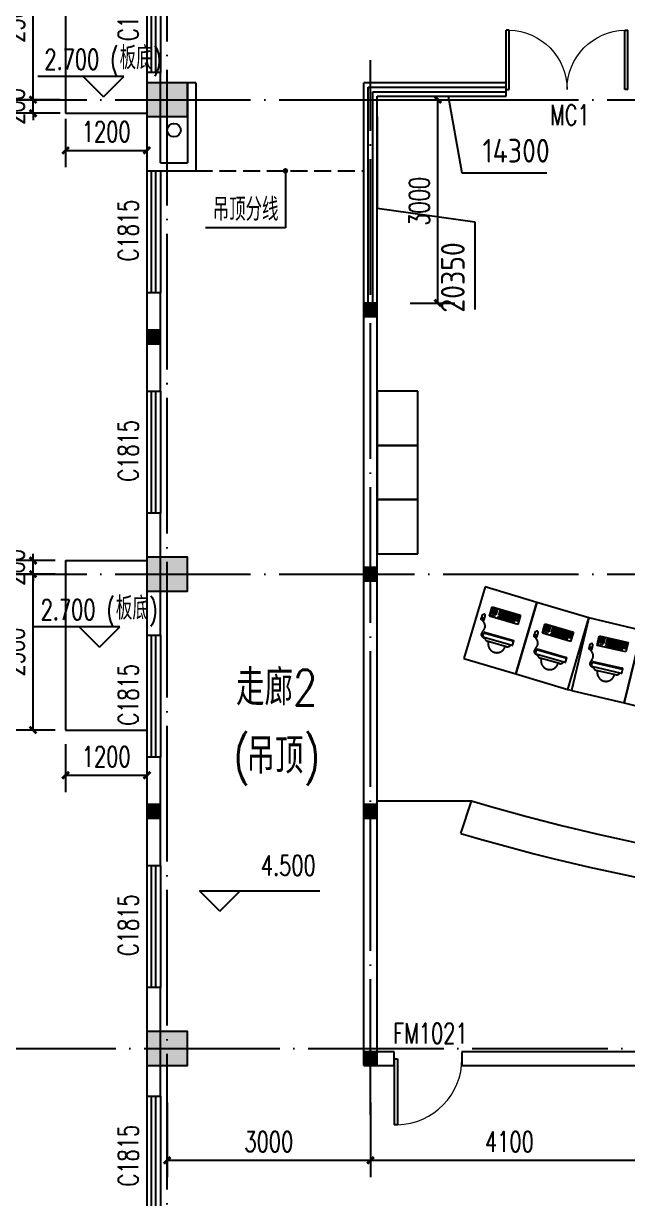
# Model space of a CAD drawing. Extents: x -59142 to 322364, y -122476 to 91021.
# Drawn here: x 23748 to 32661, y 24660 to 41996 of the extents above; entities that cross this region are included whole.
import ezdxf

# ---------------------------------------------------------------- set-up
doc = ezdxf.new("R2010")
doc.units = 0
doc.header["$LTSCALE"] = 1000
doc.header["$MEASUREMENT"] = 0
doc.linetypes.add('DASH', pattern=[0.35, 0.25, -0.1])
doc.linetypes.add('DOTE', pattern=[2.42, 2, -0.2, 0.02, -0.2])
for name, color, linetype in [('CENTRE LINE', 1, 'DOTE'), ('COLUMN', 255, 'Continuous'), ('CURTWALL', 4, 'Continuous'), ('DIM_ELEV', 3, 'Continuous'), ('DOTE', 1, 'DOTE'), ('EQUIPMENT', 171, 'Continuous'), ('GROUND', 204, 'Continuous'), ('PUB_DIM', 3, 'Continuous'), ('PUB_HATCH', 255, 'Continuous'), ('PUB_TEXT', 7, 'Continuous'), ('STAIR', 2, 'Continuous'), ('TEXT', 62, 'Continuous'), ('WALL', 255, 'Continuous'), ('WINDOW', 4, 'Continuous'), ('WINDOW_TEXT', 7, 'Continuous')]:
    doc.layers.add(name, color=color, linetype=linetype)
doc.styles.add('_TCH_DIM', font='SIMPLEX', dxfattribs={"bigfont": 'GBCBIG'})
doc.styles.add('_TCH_DIM_T3', font='SIMPLEX', dxfattribs={"width": 0.705882, "bigfont": 'GBCBIG'})
doc.styles.add('_TCH_WINDOW', font='SIMPLEX', dxfattribs={"bigfont": 'GBCBIG'})
doc.styles.add('HZTXT', font='geditxt.shx', dxfattribs={"width": 0.8, "bigfont": 'hztxt1.shx'})
doc.styles.get("Standard").update_dxf_attribs({"font": 'gbenor.shx', "bigfont": 'gbcbig.shx'})
doc.dimstyles.new('_TCH_ARCH&&100', dxfattribs={"dimtxt": 297.5, "dimasz": 100, "dimexe": 250, "dimexo": 300, "dimgap": 126.25, "dimtad": 1, "dimdec": 0, "dimzin": 0, "dimdsep": 46, "dimtxsty": '_TCH_DIM_T3', "dimblk": 'ARCHTICK', "dimcen": 0.09, "dimazin": 2, "dimtfac": 1, "dimtdec": 0, "dimtix": 1, "dimtmove": 2, "dimatfit": 3, "dimfxl": 1, "dimtolj": 1, "dimtzin": 0, "dimarcsym": 0})
doc.dimstyles.get("Standard").update_dxf_attribs({"dimscale": 100, "dimtxt": 3.5, "dimasz": 1, "dimexe": 2.5, "dimexo": 3, "dimgap": 1.5, "dimtad": 1, "dimdec": 0, "dimzin": 0, "dimdsep": 46, "dimtxsty": 'Standard', "dimblk": 'ARCHTICK', "dimcen": 0.09, "dimadec": 0, "dimazin": 0, "dimtfac": 1, "dimtdec": 0, "dimtix": 1, "dimtmove": 2, "dimatfit": 3, "dimfxl": 1, "dimtolj": 1, "dimtzin": 0, "dimarcsym": 0})

# ---------------------------------------------------------------- blocks, each defined once
blk = doc.blocks.new('_FZH')
blk.add_lwpolyline([(-0.5, -0.5), (0.5, -0.5), (0.5, 0.5), (-0.5, 0.5)], close=True)
at = {"layer": 'PUB_HATCH'}
blk.add_solid([(-0.5, -0.5), (0.5, -0.5), (-0.5, 0.5), (0.5, 0.5)], dxfattribs=at)
blk = doc.blocks.new('DSADa')
at = {"layer": 'COLUMN', "xscale": 600.0000000000146, "yscale": 500, "zscale": 500}
for p in [(0, -40500), (0, -47500), (0, -54500)]:
    blk.add_blockref('_FZH', p, dxfattribs=at)
blk = doc.blocks.new('A$C2D237980')
at = {"layer": 'EQUIPMENT'}
for p, q in [((-19400, 9700), (-20000, 9700)), ((-20000, 9700), (-20000, 8900)), ((-19400, 8900), (-19400, 9700)), ((-20000, 8900), (-19400, 8900)), ((-19400, 8900), (-20000, 8900)), ((-20000, 8900), (-20000, 8100)), ((-19400, 8100), (-19400, 8900)), ((-19400, 8100), (-20000, 8100)), ((-20000, 8100), (-20000, 7300)), ((-20000, 8100), (-19400, 8100)), ((-19400, 7300), (-19400, 8100)), ((-20000, 7300), (-19400, 7300)), ((-18410, 6810), (-18723, 5755)), ((-17643, 6582), (-18410, 6810)), ((-17955, 5528), (-17643, 6582)), ((-17643, 6582), (-17955, 5528)), ((-16876, 6355), (-17643, 6582)), ((-17188, 5300), (-16876, 6355)), ((-16876, 6355), (-17133, 5285)), ((-16098, 6168), (-16876, 6355)), ((-16098, 6168), (-16355, 5099)), ((-16355, 5099), (-16098, 6168)), ((-18723, 5755), (-17955, 5528)), ((-17955, 5528), (-17188, 5300)), ((-17188, 5300), (-17132, 5287)), ((-17133, 5285), (-16355, 5099)), ((-16355, 5099), (-15577, 4912)), ((-18611, 3650), (-20000, 3650)), ((-18766, 3173), (-18611, 3650))]:
    blk.add_line(p, q, dxfattribs=at)
at = {"layer": 'EQUIPMENT', "linetype": 'DASH', "ltscale": 250}
for p, q in [((-18343, 6378), (-18304, 6515)), ((-18330, 6423), (-18306, 6509)), ((-18330, 6423), (-18306, 6509)), ((-18244, 6398), (-18330, 6423)), ((-18244, 6398), (-18330, 6423)), ((-18326, 6440), (-18239, 6415)), ((-18321, 6457), (-18234, 6432)), ((-18316, 6474), (-18229, 6450)), ((-18311, 6491), (-18224, 6467)), ((-18309, 6417), (-18284, 6502)), ((-18306, 6509), (-18219, 6484)), ((-18304, 6515), (-17886, 6395)), ((-18287, 6411), (-18263, 6496)), ((-18265, 6405), (-18241, 6490)), ((-18244, 6398), (-18219, 6484)), ((-18208, 6388), (-18183, 6473)), ((-18208, 6388), (-18183, 6473)), ((-18208, 6388), (-18183, 6473)), ((-18193, 6439), (-17911, 6358)), ((-18188, 6456), (-17906, 6375)), ((-18186, 6382), (-18176, 6416)), ((-18183, 6473), (-17901, 6393)), ((-18176, 6416), (-17916, 6341)), ((-18171, 6433), (-18162, 6467)), ((-18164, 6376), (-18140, 6461)), ((-18143, 6369), (-18118, 6455)), ((-18121, 6363), (-18097, 6448)), ((-18099, 6357), (-18080, 6425)), ((-18078, 6351), (-18058, 6419)), ((-18013, 6332), (-17988, 6417)), ((-18446, 6326), (-18448, 6317)), ((-18445, 6325), (-18447, 6317)), ((-18438, 6351), (-18441, 6342)), ((-18437, 6351), (-18440, 6341)), ((-17926, 6258), (-18343, 6378)), ((-18216, 6358), (-18211, 6375)), ((-18216, 6358), (-18211, 6375)), ((-17978, 6289), (-18216, 6358)), ((-18211, 6375), (-18158, 6359)), ((-18211, 6375), (-17973, 6306)), ((-17926, 6307), (-18208, 6388)), ((-18203, 6405), (-17921, 6324)), ((-18195, 6351), (-18190, 6368)), ((-18173, 6345), (-18168, 6362)), ((-18151, 6339), (-18146, 6356)), ((-18130, 6333), (-18125, 6350)), ((-18108, 6327), (-18103, 6344)), ((-18086, 6320), (-18081, 6337)), ((-18065, 6314), (-18060, 6331)), ((-18056, 6344), (-18036, 6413)), ((-18043, 6308), (-18038, 6325)), ((-18034, 6338), (-18015, 6407)), ((-18021, 6302), (-18016, 6319)), ((-18000, 6295), (-17995, 6313)), ((-17991, 6326), (-17967, 6411)), ((-17978, 6289), (-17973, 6306)), ((-17969, 6320), (-17945, 6405)), ((-17886, 6395), (-17926, 6258)), ((-17901, 6393), (-17926, 6307)), ((-17563, 6128), (-17524, 6265)), ((-17550, 6173), (-17526, 6258)), ((-17550, 6173), (-17526, 6258)), ((-17531, 6241), (-17444, 6217)), ((-17529, 6167), (-17504, 6252)), ((-17526, 6258), (-17439, 6234)), ((-17524, 6265), (-17106, 6145)), ((-17507, 6161), (-17483, 6246)), ((-18443, 6077), (-18425, 6142)), ((-18008, 5947), (-18440, 6071)), ((-17986, 6004), (-18428, 6131)), ((-18418, 6146), (-17987, 6022)), ((-17666, 6076), (-17668, 6067)), ((-17665, 6075), (-17667, 6067)), ((-17658, 6101), (-17661, 6092)), ((-17657, 6101), (-17660, 6091)), ((-17146, 6008), (-17563, 6128)), ((-17464, 6148), (-17550, 6173)), ((-17464, 6148), (-17550, 6173)), ((-17545, 6190), (-17459, 6165)), ((-17541, 6207), (-17454, 6182)), ((-17536, 6224), (-17449, 6199)), ((-17485, 6154), (-17461, 6240)), ((-17464, 6148), (-17439, 6234)), ((-17436, 6108), (-17431, 6125)), ((-17436, 6108), (-17431, 6125)), ((-17198, 6039), (-17436, 6108)), ((-17431, 6125), (-17378, 6109)), ((-17431, 6125), (-17193, 6056)), ((-17428, 6138), (-17403, 6223)), ((-17428, 6138), (-17403, 6223)), ((-17428, 6138), (-17403, 6223)), ((-17146, 6057), (-17428, 6138)), ((-17423, 6155), (-17141, 6074)), ((-17415, 6101), (-17410, 6118)), ((-17413, 6189), (-17131, 6108)), ((-17408, 6206), (-17126, 6125)), ((-17406, 6132), (-17396, 6166)), ((-17403, 6223), (-17121, 6142)), ((-17396, 6166), (-17136, 6091)), ((-17393, 6095), (-17388, 6112)), ((-17391, 6183), (-17381, 6217)), ((-17384, 6125), (-17360, 6211)), ((-17371, 6089), (-17366, 6106)), ((-17363, 6119), (-17338, 6205)), ((-17350, 6083), (-17345, 6100)), ((-17341, 6113), (-17316, 6198)), ((-17328, 6076), (-17323, 6094)), ((-17319, 6107), (-17300, 6175)), ((-17306, 6070), (-17301, 6087)), ((-17298, 6101), (-17278, 6169)), ((-17285, 6064), (-17280, 6081)), ((-17276, 6094), (-17256, 6163)), ((-17263, 6058), (-17258, 6075)), ((-17254, 6088), (-17235, 6156)), ((-17241, 6052), (-17236, 6069)), ((-17233, 6082), (-17208, 6167)), ((-17211, 6076), (-17186, 6161)), ((-17189, 6070), (-17165, 6155)), ((-17106, 6145), (-17146, 6008)), ((-17121, 6142), (-17146, 6057)), ((-16755, 5949), (-16723, 6088)), ((-16744, 5995), (-16724, 6081)), ((-16744, 5995), (-16724, 6081)), ((-16724, 6081), (-16636, 6061)), ((-16723, 6088), (-16299, 5990)), ((-16722, 5990), (-16702, 6076)), ((-16700, 5985), (-16680, 6071)), ((-18093, 5929), (-18378, 6011)), ((-17638, 5896), (-17206, 5772)), ((-17220, 6045), (-17215, 6062)), ((-17198, 6039), (-17193, 6056)), ((-16848, 5917), (-16851, 5908)), ((-16847, 5917), (-16850, 5907)), ((-16332, 5851), (-16755, 5949)), ((-16656, 5974), (-16744, 5995)), ((-16656, 5974), (-16744, 5995)), ((-16740, 6012), (-16652, 5992)), ((-16736, 6029), (-16648, 6009)), ((-16732, 6047), (-16644, 6026)), ((-16728, 6064), (-16640, 6044)), ((-16678, 5979), (-16658, 6066)), ((-16656, 5974), (-16636, 6061)), ((-16627, 5935), (-16623, 5952)), ((-16627, 5935), (-16623, 5952)), ((-16385, 5879), (-16627, 5935)), ((-16623, 5952), (-16569, 5940)), ((-16623, 5952), (-16381, 5897)), ((-16620, 5966), (-16600, 6052)), ((-16620, 5966), (-16600, 6052)), ((-16620, 5966), (-16600, 6052)), ((-16334, 5900), (-16620, 5966)), ((-16616, 5983), (-16330, 5917)), ((-16608, 6018), (-16322, 5952)), ((-16605, 5930), (-16601, 5947)), ((-16604, 6035), (-16318, 5969)), ((-16600, 6052), (-16314, 5987)), ((-16598, 5961), (-16590, 5995)), ((-16590, 5995), (-16326, 5935)), ((-16586, 6013), (-16578, 6047)), ((-16583, 5925), (-16579, 5942)), ((-16576, 5956), (-16556, 6042)), ((-16561, 5920), (-16557, 5937)), ((-16554, 5951), (-16534, 6037)), ((-16539, 5915), (-16535, 5932)), ((-16532, 5946), (-16512, 6032)), ((-16517, 5910), (-16513, 5927)), ((-16510, 5941), (-16494, 6010)), ((-16495, 5905), (-16491, 5922)), ((-16488, 5936), (-16472, 6005)), ((-16473, 5900), (-16469, 5917)), ((-16466, 5930), (-16450, 6000)), ((-16451, 5895), (-16447, 5912)), ((-16444, 5925), (-16428, 5995)), ((-16429, 5890), (-16425, 5907)), ((-16422, 5920), (-16402, 6007)), ((-16407, 5884), (-16403, 5902)), ((-16400, 5915), (-16380, 6002)), ((-16385, 5879), (-16381, 5897)), ((-16378, 5910), (-16358, 5997)), ((-16314, 5987), (-16334, 5900)), ((-16299, 5990), (-16332, 5851)), ((-17663, 5827), (-17645, 5892)), ((-17228, 5697), (-17660, 5821)), ((-17206, 5754), (-17648, 5881)), ((-17313, 5679), (-17598, 5760)), ((-16854, 5891), (-16856, 5883)), ((-16853, 5891), (-16855, 5883)), ((-16839, 5644), (-16824, 5709)), ((-16397, 5536), (-16835, 5638)), ((-16379, 5594), (-16826, 5698)), ((-16818, 5713), (-16380, 5612)), ((-16481, 5513), (-16770, 5580))]:
    blk.add_line(p, q, dxfattribs=at)
at = {"layer": 'EQUIPMENT', "linetype": 'DASH', "ltscale": 200}
for p, q in [((-18002, 5951), (-17983, 6016)), ((-17222, 5701), (-17203, 5766)), ((-16391, 5540), (-16376, 5606))]:
    blk.add_line(p, q, dxfattribs=at)
at = {"layer": 'EQUIPMENT', "linetype": 'DASH', "ltscale": 250}
for centre in [(-18323, 6398), (-18296, 6390), (-18269, 6383), (-17543, 6148), (-17516, 6140), (-17489, 6133), (-16735, 5970), (-16708, 5964), (-16681, 5958)]:
    blk.add_circle(centre, 3.1, dxfattribs=at)
for centre, radius, start, end in [((-18438, 6076), 5, 164, 254), ((-18420, 6141), 5, 74.0037, 164), ((-18351, 6071), 65.7, 185.1197, 245.9248), ((-18235, 5970), 129, 164.0037, 344.0037), ((-18083, 5994), 65.7, 262.0752, 322.8803), ((-17640, 5891), 5, 74.0037, 164), ((-17658, 5826), 5, 164, 254), ((-17571, 5820), 65.7, 185.1197, 245.9248), ((-17455, 5720), 129, 164.0037, 344.0037), ((-17303, 5744), 65.7, 262.0752, 322.8803), ((-16834, 5642), 5, 167, 257), ((-16819, 5708), 5, 77.0037, 167), ((-16747, 5641), 65.7, 188.1197, 248.9248), ((-16625, 5547), 129, 167.0037, 347.0037), ((-16475, 5579), 65.7, 265.0752, 325.8803)]:
    blk.add_arc(centre, radius, start, end, dxfattribs=at)
at = {"layer": 'EQUIPMENT', "linetype": 'DASH', "ltscale": 200}
for centre, start, end in [((-18007, 5952), 254, 344), ((-17988, 6017), 344, 74.0037), ((-17208, 5767), 344, 74.0037), ((-17226, 5702), 254, 344), ((-16381, 5607), 347, 77.0037), ((-16396, 5541), 257, 347)]:
    blk.add_arc(centre, 5, start, end, dxfattribs=at)
at = {"layer": 'EQUIPMENT'}
for centre, radius, start, end in [((-9950, 32954), 30554, 253.5328, 286.4672), ((-9950, 33058), 31159, 253.5635, 286.4365)]:
    blk.add_arc(centre, radius, start, end, dxfattribs=at)
at = {"layer": 'EQUIPMENT', "linetype": 'DASH', "ltscale": 250}
for centre, major_axis in [((-18443, 6334), (-2.34, -8.15)), ((-18443, 6334), (-1.05, -3.66)), ((-17663, 6083), (-2.34, -8.15)), ((-17663, 6083), (-1.05, -3.66)), ((-16852, 5899), (-1.91, -8.26)), ((-16852, 5899), (-0.86, -3.71))]:
    blk.add_ellipse(centre, major_axis=major_axis, ratio=0.331977, dxfattribs=at)
for points in [[(-18448, 6317), (-18415, 6214), (-18465, 6097), (-18414, 6053)], [(-18448, 6317), (-18464, 6328), (-18465, 6346), (-18454, 6370), (-18451, 6384), (-18445, 6401), (-18431, 6411), (-18421, 6411)], [(-18464, 6349), (-18450, 6353), (-18437, 6353)], [(-18464, 6347), (-18451, 6351), (-18438, 6351)], [(-18448, 6317), (-18428, 6318), (-18418, 6333), (-18414, 6358), (-18409, 6372), (-18406, 6389), (-18412, 6405), (-18421, 6411)], [(-18417, 6336), (-18427, 6346), (-18437, 6353)], [(-18418, 6334), (-18427, 6344), (-18437, 6351)], [(-17668, 6067), (-17684, 6078), (-17685, 6096), (-17674, 6120), (-17671, 6134), (-17665, 6151), (-17651, 6161), (-17641, 6161)], [(-17684, 6099), (-17670, 6103), (-17657, 6103)], [(-17684, 6097), (-17671, 6100), (-17658, 6101)], [(-17668, 6067), (-17648, 6068), (-17638, 6082), (-17634, 6108), (-17629, 6122), (-17626, 6139), (-17632, 6155), (-17641, 6161)], [(-17637, 6086), (-17647, 6096), (-17657, 6103)], [(-17638, 6083), (-17647, 6094), (-17657, 6101)], [(-17668, 6067), (-17635, 5964), (-17685, 5847), (-17634, 5803)], [(-16856, 5883), (-16872, 5892), (-16874, 5910), (-16865, 5935), (-16863, 5949), (-16857, 5966), (-16845, 5977), (-16834, 5978)], [(-16874, 5914), (-16860, 5918), (-16847, 5919)], [(-16874, 5911), (-16861, 5916), (-16848, 5917)], [(-16856, 5883), (-16837, 5884), (-16827, 5900), (-16825, 5926), (-16820, 5939), (-16818, 5957), (-16824, 5972), (-16834, 5978)], [(-16826, 5903), (-16836, 5913), (-16847, 5919)], [(-16827, 5901), (-16837, 5910), (-16847, 5917)], [(-16856, 5883), (-16818, 5781), (-16862, 5662), (-16809, 5620)]]:
    blk.add_spline(points, degree=3, dxfattribs=at)
blk = doc.blocks.new('A$C37200EC9')
at = {"layer": 'GROUND'}
blk.add_circle((100, 13550), 100, dxfattribs=at)
blk = doc.blocks.new('_ArchTick')
at = {"color": 0, "linetype": 'ByBlock', "const_width": 0.4}
blk.add_lwpolyline([(-0.5, -0.5), (0.5, 0.5)], dxfattribs=at)
blk = doc.blocks.new('*D1443')
at = {"layer": 'Defpoints', "color": 0, "transparency": 16777216}
for p in [(29156, 40872), (29862, 40872), (29156, 37872)]:
    blk.add_point(p, dxfattribs=at)
at = {"layer": 'PUB_DIM', "color": 0, "lineweight": -2, "transparency": 16777216}
for p, q in [((29456, 40872), (30112, 40872)), ((29862, 37872), (29862, 40872)), ((29456, 37872), (30112, 37872))]:
    blk.add_line(p, q, dxfattribs=at)
at = {"layer": 'PUB_DIM', "color": 0, "lineweight": -2, "transparency": 16777216, "xscale": 100, "yscale": 100, "zscale": 100}
for p, rotation in [((29862, 40872), 90), ((29862, 37872), 270)]:
    blk.add_blockref('_ArchTick', p, dxfattribs=dict(at, rotation=rotation))
at = {"layer": 'PUB_DIM', "color": 0, "transparency": 16777216, "insert": (29588, 39372), "char_height": 297.5, "attachment_point": 5, "rotation": 90, "style": '_TCH_DIM_T3'}
blk.add_mtext('\\A1;3000', dxfattribs=at)
blk = doc.blocks.new('*D1465')
at = {"layer": 'Defpoints', "color": 0, "transparency": 16777216}
for p in [(24368, 31665), (25568, 31665), (25568, 30904)]:
    blk.add_point(p, dxfattribs=at)
at = {"layer": 'PUB_DIM', "color": 0, "lineweight": -2, "transparency": 16777216}
for p, q in [((24368, 31365), (24368, 30654)), ((25568, 31365), (25568, 30654)), ((24368, 30904), (25568, 30904))]:
    blk.add_line(p, q, dxfattribs=at)
at = {"layer": 'PUB_DIM', "color": 0, "lineweight": -2, "transparency": 16777216, "xscale": 100, "yscale": 100, "zscale": 100, "rotation": 180}
blk.add_blockref('_ArchTick', (24368, 30904), dxfattribs=at)
at = {"layer": 'PUB_DIM', "color": 0, "lineweight": -2, "transparency": 16777216, "xscale": 100, "yscale": 100, "zscale": 100}
blk.add_blockref('_ArchTick', (25568, 30904), dxfattribs=at)
at = {"layer": 'PUB_DIM', "color": 0, "transparency": 16777216, "insert": (24968, 31178), "char_height": 297.5, "attachment_point": 5, "style": '_TCH_DIM_T3'}
blk.add_mtext('\\A1;1200', dxfattribs=at)
blk = doc.blocks.new('*D1466')
at = {"layer": 'Defpoints', "color": 0, "transparency": 16777216}
for p in [(23889, 33872), (24514, 33872), (24514, 31572)]:
    blk.add_point(p, dxfattribs=at)
at = {"layer": 'PUB_DIM', "color": 0, "lineweight": -2, "transparency": 16777216}
for p, q in [((24214, 33872), (23639, 33872)), ((23889, 31572), (23889, 33872)), ((24214, 31572), (23639, 31572))]:
    blk.add_line(p, q, dxfattribs=at)
at = {"layer": 'PUB_DIM', "color": 0, "lineweight": -2, "transparency": 16777216, "xscale": 100, "yscale": 100, "zscale": 100}
for p, rotation in [((23889, 33872), 90), ((23889, 31572), 270)]:
    blk.add_blockref('_ArchTick', p, dxfattribs=dict(at, rotation=rotation))
at = {"layer": 'PUB_DIM', "color": 0, "transparency": 16777216, "insert": (23614, 32722), "char_height": 297.5, "attachment_point": 5, "rotation": 90, "style": '_TCH_DIM_T3'}
blk.add_mtext('\\A1;2300', dxfattribs=at)
blk = doc.blocks.new('*D1467')
at = {"layer": 'Defpoints', "color": 0, "transparency": 16777216}
for p in [(23889, 34072), (24514, 34072), (24514, 33872)]:
    blk.add_point(p, dxfattribs=at)
at = {"layer": 'PUB_DIM', "color": 0, "lineweight": -2, "transparency": 16777216}
for p, q in [((23889, 34072), (23889, 34172)), ((24214, 34072), (23639, 34072)), ((23889, 33872), (23889, 34072)), ((24214, 33872), (23639, 33872)), ((23889, 33872), (23889, 33772))]:
    blk.add_line(p, q, dxfattribs=at)
at = {"layer": 'PUB_DIM', "color": 0, "lineweight": -2, "transparency": 16777216, "xscale": 100, "yscale": 100, "zscale": 100}
for p, rotation in [((23889, 34072), 270), ((23889, 33872), 90)]:
    blk.add_blockref('_ArchTick', p, dxfattribs=dict(at, rotation=rotation))
at = {"layer": 'PUB_DIM', "color": 0, "transparency": 16777216, "insert": (23614, 33972), "char_height": 297.5, "attachment_point": 5, "rotation": 90, "style": '_TCH_DIM_T3'}
blk.add_mtext('\\A1;200', dxfattribs=at)
blk = doc.blocks.new('*D1468')
at = {"layer": 'Defpoints', "color": 0, "transparency": 16777216}
for p in [(24368, 40888), (25568, 40888), (25568, 40124)]:
    blk.add_point(p, dxfattribs=at)
at = {"layer": 'PUB_DIM', "color": 0, "lineweight": -2, "transparency": 16777216}
for p, q in [((24368, 40588), (24368, 39874)), ((25568, 40588), (25568, 39874)), ((24368, 40124), (25568, 40124))]:
    blk.add_line(p, q, dxfattribs=at)
at = {"layer": 'PUB_DIM', "color": 0, "lineweight": -2, "transparency": 16777216, "xscale": 100, "yscale": 100, "zscale": 100, "rotation": 180}
blk.add_blockref('_ArchTick', (24368, 40124), dxfattribs=at)
at = {"layer": 'PUB_DIM', "color": 0, "lineweight": -2, "transparency": 16777216, "xscale": 100, "yscale": 100, "zscale": 100}
blk.add_blockref('_ArchTick', (25568, 40124), dxfattribs=at)
at = {"layer": 'PUB_DIM', "color": 0, "transparency": 16777216, "insert": (24968, 40399), "char_height": 297.5, "attachment_point": 5, "style": '_TCH_DIM_T3'}
blk.add_mtext('\\A1;1200', dxfattribs=at)
blk = doc.blocks.new('*D1469')
at = {"layer": 'Defpoints', "color": 0, "transparency": 16777216}
for p in [(23889, 40872), (24591, 40872), (24591, 40672)]:
    blk.add_point(p, dxfattribs=at)
at = {"layer": 'PUB_DIM', "color": 0, "lineweight": -2, "transparency": 16777216}
for p, q in [((23889, 40872), (23889, 40972)), ((24291, 40872), (23639, 40872)), ((23889, 40672), (23889, 40872)), ((24291, 40672), (23639, 40672)), ((23889, 40672), (23889, 40572))]:
    blk.add_line(p, q, dxfattribs=at)
at = {"layer": 'PUB_DIM', "color": 0, "lineweight": -2, "transparency": 16777216, "xscale": 100, "yscale": 100, "zscale": 100}
for p, rotation in [((23889, 40872), 270), ((23889, 40672), 90)]:
    blk.add_blockref('_ArchTick', p, dxfattribs=dict(at, rotation=rotation))
at = {"layer": 'PUB_DIM', "color": 0, "transparency": 16777216, "insert": (23614, 40772), "char_height": 297.5, "attachment_point": 5, "rotation": 90, "style": '_TCH_DIM_T3'}
blk.add_mtext('\\A1;200', dxfattribs=at)
blk = doc.blocks.new('*D1470')
at = {"layer": 'Defpoints', "color": 0, "transparency": 16777216}
for p in [(23889, 43172), (24591, 43172), (24591, 40872)]:
    blk.add_point(p, dxfattribs=at)
at = {"layer": 'PUB_DIM', "color": 0, "lineweight": -2, "transparency": 16777216}
for p, q in [((24291, 43172), (23639, 43172)), ((23889, 40872), (23889, 43172)), ((24291, 40872), (23639, 40872))]:
    blk.add_line(p, q, dxfattribs=at)
at = {"layer": 'PUB_DIM', "color": 0, "lineweight": -2, "transparency": 16777216, "xscale": 100, "yscale": 100, "zscale": 100}
for p, rotation in [((23889, 43172), 90), ((23889, 40872), 270)]:
    blk.add_blockref('_ArchTick', p, dxfattribs=dict(at, rotation=rotation))
at = {"layer": 'PUB_DIM', "color": 0, "transparency": 16777216, "insert": (23614, 42072), "char_height": 297.5, "attachment_point": 5, "rotation": 90, "style": '_TCH_DIM_T3'}
blk.add_mtext('\\A1;2300', dxfattribs=at)
blk = doc.blocks.new('*D1485')
at = {"layer": 'Defpoints', "color": 0, "transparency": 16777216}
for p in [(25868, 26378), (28868, 26378), (28868, 25223)]:
    blk.add_point(p, dxfattribs=at)
at = {"layer": 'PUB_DIM', "color": 0, "lineweight": -2, "transparency": 16777216}
for p, q in [((25868, 26078), (25868, 24973)), ((28868, 26078), (28868, 24973)), ((25868, 25223), (28868, 25223))]:
    blk.add_line(p, q, dxfattribs=at)
at = {"layer": 'PUB_DIM', "color": 0, "lineweight": -2, "transparency": 16777216, "xscale": 100, "yscale": 100, "zscale": 100, "rotation": 180}
blk.add_blockref('_ArchTick', (25868, 25223), dxfattribs=at)
at = {"layer": 'PUB_DIM', "color": 0, "lineweight": -2, "transparency": 16777216, "xscale": 100, "yscale": 100, "zscale": 100}
blk.add_blockref('_ArchTick', (28868, 25223), dxfattribs=at)
at = {"layer": 'PUB_DIM', "color": 0, "transparency": 16777216, "insert": (27368, 25498), "char_height": 297.5, "attachment_point": 5, "style": '_TCH_DIM_T3'}
blk.add_mtext('\\A1;3000', dxfattribs=at)
blk = doc.blocks.new('*D1486')
at = {"layer": 'Defpoints', "color": 0, "transparency": 16777216}
for p in [(28868, 26378), (32968, 26378), (32968, 25223)]:
    blk.add_point(p, dxfattribs=at)
at = {"layer": 'PUB_DIM', "color": 0, "lineweight": -2, "transparency": 16777216}
for p, q in [((28868, 26078), (28868, 24973)), ((32968, 26078), (32968, 24973)), ((28868, 25223), (32968, 25223))]:
    blk.add_line(p, q, dxfattribs=at)
at = {"layer": 'PUB_DIM', "color": 0, "lineweight": -2, "transparency": 16777216, "xscale": 100, "yscale": 100, "zscale": 100, "rotation": 180}
blk.add_blockref('_ArchTick', (28868, 25223), dxfattribs=at)
at = {"layer": 'PUB_DIM', "color": 0, "lineweight": -2, "transparency": 16777216, "xscale": 100, "yscale": 100, "zscale": 100}
blk.add_blockref('_ArchTick', (32968, 25223), dxfattribs=at)
at = {"layer": 'PUB_DIM', "color": 0, "transparency": 16777216, "insert": (30918, 25498), "char_height": 297.5, "attachment_point": 5, "style": '_TCH_DIM_T3'}
blk.add_mtext('\\A1;4100', dxfattribs=at)
blk = doc.blocks.new('$DorLib2D$00000002')
for p, q in [((-0.5, 0), (-0.5, 0.4875)), ((-0.475, 0.4875), (-0.5, 0.4875)), ((-0.475, 0), (-0.475, 0.4875)), ((0.475, 0), (0.475, 0.4875)), ((0.475, 0.4875), (0.5, 0.4875)), ((0.5, 0), (0.5, 0.4875)), ((-0.5, 0), (-0.475, 0)), ((0.5, 0), (0.475, 0))]:
    blk.add_line(p, q)
at = {"lineweight": 13}
for centre, start, end in [((-0.4875, 0), 0, 88.53072), ((0.4875, 0), 91.46928, 180)]:
    blk.add_arc(centre, 0.4875, start, end, dxfattribs=at)
blk = doc.blocks.new('$DorLib2D$00000001')
for p, q in [((0.45, 0.975), (0.5, 0.975)), ((0.45, 0), (0.45, 0.975)), ((0.5, 0), (0.5, 0.975)), ((0.5, 0), (0.45, 0))]:
    blk.add_line(p, q)
at = {"lineweight": 13}
blk.add_arc((0.475, 0), 0.975, 91.4693, 180, dxfattribs=at)
blk = doc.blocks.new('$TCHSYS$WIN2D')
for p, q in [((-0.5, 0.5), (0.5, 0.5)), ((0.5, 0.1667), (-0.5, 0.1667)), ((0.5, -0.1667), (-0.5, -0.1667)), ((-0.5, -0.5), (0.5, -0.5))]:
    blk.add_line(p, q)
blk = doc.blocks.new('*D1617')
at = {"color": 0, "lineweight": -2, "transparency": 16777216}
for p, q in [((28968, 40622), (28968, 39269)), ((28968, 39269), (30408, 39069)), ((30408, 39069), (30408, 37778))]:
    blk.add_line(p, q, dxfattribs=at)
at = {"layer": 'Defpoints', "color": 0, "transparency": 16777216}
for p in [(28968, 40922), (30408, 38869), (49318, 26622)]:
    blk.add_point(p, dxfattribs=at)
at = {"color": 0, "transparency": 16777216, "insert": (30083, 38249), "char_height": 350, "attachment_point": 5, "rotation": 90}
blk.add_mtext('\\A1;20350', dxfattribs=at)
blk = doc.blocks.new('*D1618')
at = {"color": 0, "lineweight": -2, "transparency": 16777216}
for p, q in [((29268, 40922), (30016, 40922)), ((30016, 40922), (30216, 39794)), ((30216, 39794), (31470, 39794))]:
    blk.add_line(p, q, dxfattribs=at)
at = {"layer": 'Defpoints', "color": 0, "transparency": 16777216}
for p in [(28968, 40922), (30416, 39794), (49318, 26622)]:
    blk.add_point(p, dxfattribs=at)
at = {"color": 0, "transparency": 16777216, "insert": (31018, 40119), "char_height": 350, "attachment_point": 5}
blk.add_mtext('\\A1;14300', dxfattribs=at)
blk = doc.blocks.new('*D1645')
at = {"color": 0, "lineweight": -2, "transparency": 16777216}
for p, q in [((30051, 77044), (28767, 77044)), ((30168, 76672), (30051, 77044)), ((30068, 76672), (30168, 76672))]:
    blk.add_line(p, q, dxfattribs=at)
at = {"layer": 'Defpoints', "color": 0, "transparency": 16777216}
for p in [(29851, 77044), (30368, 76672), (49318, 26622)]:
    blk.add_point(p, dxfattribs=at)
at = {"color": 0, "transparency": 16777216, "insert": (29234, 77369), "char_height": 350, "attachment_point": 5}
blk.add_mtext('\\A1;50050', dxfattribs=at)
blk = doc.blocks.new('*D1646')
at = {"color": 0, "lineweight": -2, "transparency": 16777216}
for p, q in [((30196, 76989), (30196, 78215)), ((30368, 76872), (30196, 76989)), ((30368, 76972), (30368, 76872))]:
    blk.add_line(p, q, dxfattribs=at)
at = {"layer": 'Defpoints', "color": 0, "transparency": 16777216}
for p in [(30196, 77189), (30368, 76672), (49318, 26622)]:
    blk.add_point(p, dxfattribs=at)
at = {"color": 0, "transparency": 16777216, "insert": (29871, 77777), "char_height": 350, "attachment_point": 5, "rotation": 90}
blk.add_mtext('\\A1;18950', dxfattribs=at)
blk = doc.blocks.new('*D1647')
at = {"color": 0, "lineweight": -2, "transparency": 16777216}
for p, q in [((26068, 78472), (25968, 78472)), ((25968, 78472), (26036, 78022)), ((26036, 78022), (27262, 78022))]:
    blk.add_line(p, q, dxfattribs=at)
at = {"layer": 'Defpoints', "color": 0, "transparency": 16777216}
for p in [(25768, 78472), (26236, 78022), (49318, 26622)]:
    blk.add_point(p, dxfattribs=at)
at = {"color": 0, "transparency": 16777216, "insert": (26824, 78347), "char_height": 350, "attachment_point": 5}
blk.add_mtext('\\A1;51850', dxfattribs=at)
blk = doc.blocks.new('*D1648')
at = {"color": 0, "lineweight": -2, "transparency": 16777216}
for p, q in [((25768, 78272), (26069, 78295)), ((25768, 78172), (25768, 78272)), ((26069, 78295), (26069, 77004))]:
    blk.add_line(p, q, dxfattribs=at)
at = {"layer": 'Defpoints', "color": 0, "transparency": 16777216}
for p in [(25768, 78472), (26069, 78095), (49318, 26622)]:
    blk.add_point(p, dxfattribs=at)
at = {"color": 0, "transparency": 16777216, "insert": (25744, 77474), "char_height": 350, "attachment_point": 5, "rotation": 90}
blk.add_mtext('\\A1;23550', dxfattribs=at)
blk = doc.blocks.new('*D1649')
at = {"color": 0, "lineweight": -2, "transparency": 16777216}
for p, q in [((30083, 74426), (30083, 75652)), ((30368, 74622), (30368, 74522)), ((30368, 74522), (30083, 74426))]:
    blk.add_line(p, q, dxfattribs=at)
at = {"layer": 'Defpoints', "color": 0, "transparency": 16777216}
for p in [(30083, 74626), (30368, 74322), (49318, 26622)]:
    blk.add_point(p, dxfattribs=at)
at = {"color": 0, "transparency": 16777216, "insert": (29758, 75214), "char_height": 350, "attachment_point": 5, "rotation": 90}
blk.add_mtext('\\A1;18950', dxfattribs=at)
blk = doc.blocks.new('*D1650')
at = {"color": 0, "lineweight": -2, "transparency": 16777216}
for p, q in [((30283, 74426), (28971, 74426)), ((30168, 74322), (30283, 74426)), ((30068, 74322), (30168, 74322))]:
    blk.add_line(p, q, dxfattribs=at)
at = {"layer": 'Defpoints', "color": 0, "transparency": 16777216}
for p in [(30083, 74426), (30368, 74322), (49318, 26622)]:
    blk.add_point(p, dxfattribs=at)
at = {"color": 0, "transparency": 16777216, "insert": (29452, 74751), "char_height": 350, "attachment_point": 5}
blk.add_mtext('\\A1;47700', dxfattribs=at)
blk = doc.blocks.new('*D1651')
at = {"color": 0, "lineweight": -2, "transparency": 16777216}
for p, q in [((25768, 76272), (26043, 76305)), ((26043, 76305), (26043, 75014)), ((25768, 76172), (25768, 76272))]:
    blk.add_line(p, q, dxfattribs=at)
at = {"layer": 'Defpoints', "color": 0, "transparency": 16777216}
for p in [(25768, 76472), (26043, 76105), (49318, 26622)]:
    blk.add_point(p, dxfattribs=at)
at = {"color": 0, "transparency": 16777216, "insert": (25718, 75484), "char_height": 350, "attachment_point": 5, "rotation": 90}
blk.add_mtext('\\A1;23550', dxfattribs=at)
blk = doc.blocks.new('*D1652')
at = {"color": 0, "lineweight": -2, "transparency": 16777216}
for p, q in [((25968, 76472), (25958, 76132)), ((26068, 76472), (25968, 76472)), ((25958, 76132), (27272, 76132))]:
    blk.add_line(p, q, dxfattribs=at)
at = {"layer": 'Defpoints', "color": 0, "transparency": 16777216}
for p in [(25768, 76472), (26158, 76132, 0), (49318, 26622)]:
    blk.add_point(p, dxfattribs=at)
at = {"color": 0, "transparency": 16777216, "insert": (26790, 76457), "char_height": 350, "attachment_point": 5}
blk.add_mtext('\\A1;49850', dxfattribs=at)
blk = doc.blocks.new('*D1655')
at = {"color": 0, "lineweight": -2, "transparency": 16777216}
for p, q in [((25768, 60122), (25768, 59568)), ((25768, 59568), (26488, 59368)), ((26488, 59368), (26488, 58077))]:
    blk.add_line(p, q, dxfattribs=at)
at = {"layer": 'Defpoints', "color": 0, "transparency": 16777216}
for p in [(25768, 60422), (26488, 59168), (49318, 26622)]:
    blk.add_point(p, dxfattribs=at)
at = {"color": 0, "transparency": 16777216, "insert": (26163, 58548), "char_height": 350, "attachment_point": 5, "rotation": 90}
blk.add_mtext('\\A1;23550', dxfattribs=at)
blk = doc.blocks.new('*D1656')
at = {"color": 0, "lineweight": -2, "transparency": 16777216}
for p, q in [((26068, 60422), (26395, 60422)), ((26395, 60422), (26595, 59645)), ((26595, 59645), (27878, 59645))]:
    blk.add_line(p, q, dxfattribs=at)
at = {"layer": 'Defpoints', "color": 0, "transparency": 16777216}
for p in [(25768, 60422), (26795, 59645), (49318, 26622)]:
    blk.add_point(p, dxfattribs=at)
at = {"color": 0, "transparency": 16777216, "insert": (27412, 59970), "char_height": 350, "attachment_point": 5}
blk.add_mtext('\\A1;33800', dxfattribs=at)
blk = doc.blocks.new('*D1661')
at = {"color": 0, "lineweight": -2, "transparency": 16777216}
for p, q in [((25768, 53472), (25768, 53149)), ((25768, 53149), (26444, 52949)), ((26444, 52949), (26444, 51658))]:
    blk.add_line(p, q, dxfattribs=at)
at = {"layer": 'Defpoints', "color": 0, "transparency": 16777216}
for p in [(25768, 53772), (26444, 52749), (49318, 26622)]:
    blk.add_point(p, dxfattribs=at)
at = {"color": 0, "transparency": 16777216, "insert": (26119, 52129), "char_height": 350, "attachment_point": 5, "rotation": 90}
blk.add_mtext('\\A1;23550', dxfattribs=at)
blk = doc.blocks.new('*D1662')
at = {"color": 0, "lineweight": -2, "transparency": 16777216}
for p, q in [((26068, 53772), (26212, 53772)), ((26212, 53772), (26412, 53006)), ((26412, 53006), (27645, 53006))]:
    blk.add_line(p, q, dxfattribs=at)
at = {"layer": 'Defpoints', "color": 0, "transparency": 16777216}
for p in [(25768, 53772), (26612, 53006), (49318, 26622)]:
    blk.add_point(p, dxfattribs=at)
at = {"color": 0, "transparency": 16777216, "insert": (27204, 53331), "char_height": 350, "attachment_point": 5}
blk.add_mtext('\\A1;27150', dxfattribs=at)

msp = doc.modelspace()

# ---------------------------------------------------------------- hatches: boundary and pattern name
at = {"layer": 'PUB_HATCH'}
for points in [[(28768.4, 37872.1), (28768.4, 37672.1), (28968.4, 37672.1), (28968.4, 37872.1)], [(25568.4, 37472.1), (25568.4, 37272.1), (25768.4, 37272.1), (25768.4, 37472.1)], [(28768.4, 33972.1), (28768.4, 33772.1), (28968.4, 33772.1), (28968.4, 33972.1)], [(25568.4, 30472.1), (25568.4, 30272.1), (25768.4, 30272.1), (25768.4, 30472.1)], [(28768.4, 30472.1), (28768.4, 30272.1), (28968.4, 30272.1), (28968.4, 30472.1)], [(28768.4, 26822.1), (28768.4, 26622.1), (28968.4, 26622.1), (28968.4, 26822.1)]]:
    msp.add_hatch(color=256, dxfattribs=at).paths.add_polyline_path(points)

# ---------------------------------------------------------------- linework, layer by layer
at = {"layer": 'CENTRE LINE'}
msp.add_lwpolyline([(28868.4, 25893.5), (28868.4, 41455)], dxfattribs=at)
at = {"layer": 'COLUMN'}
for p, q in [((28768.4, 37872.1), (28768.4, 37672.1)), ((28968.4, 37872.1), (28768.4, 37872.1)), ((28968.4, 37672.1), (28968.4, 37872.1)), ((28768.4, 37672.1), (28968.4, 37672.1)), ((25568.4, 37472.1), (25568.4, 37272.1)), ((25768.4, 37472.1), (25568.4, 37472.1)), ((25768.4, 37272.1), (25768.4, 37472.1)), ((25568.4, 37272.1), (25768.4, 37272.1)), ((28768.4, 33972.1), (28768.4, 33772.1)), ((28968.4, 33972.1), (28768.4, 33972.1)), ((28968.4, 33772.1), (28968.4, 33972.1)), ((28768.4, 33772.1), (28968.4, 33772.1)), ((25568.4, 30472.1), (25568.4, 30272.1)), ((25768.4, 30472.1), (25568.4, 30472.1)), ((25768.4, 30272.1), (25768.4, 30472.1)), ((28768.4, 30472.1), (28768.4, 30272.1)), ((28968.4, 30472.1), (28768.4, 30472.1)), ((28968.4, 30272.1), (28968.4, 30472.1)), ((25568.4, 30272.1), (25768.4, 30272.1)), ((28768.4, 30272.1), (28968.4, 30272.1)), ((28768.4, 26822.1), (28768.4, 26622.1)), ((28968.4, 26822.1), (28768.4, 26822.1)), ((28968.4, 26622.1), (28968.4, 26822.1)), ((28768.4, 26622.1), (28968.4, 26622.1))]:
    msp.add_line(p, q, dxfattribs=at)
at = {"layer": 'CURTWALL'}
for p, q in [((30868.4, 41122.1), (28768.4, 41122.1)), ((28768.4, 37872.1), (28768.4, 41122.1)), ((30868.4, 40922.1), (30868.4, 41122.1)), ((28835.1, 41055.4), (30868.4, 41055.4)), ((28835.1, 37872.1), (28835.1, 41055.4)), ((28901.7, 40988.7), (30868.4, 40988.7)), ((28901.7, 37872.1), (28901.7, 40988.7)), ((28968.4, 40922.1), (30868.4, 40922.1)), ((28968.4, 37872.1), (28968.4, 40922.1))]:
    msp.add_line(p, q, dxfattribs=at)
at = {"layer": 'DIM_ELEV'}
for p, q in [((25226, 41214.5), (23960, 41214.5)), ((24926, 40914.5), (24626, 41214.5)), ((24926, 40914.5), (25226, 41214.5)), ((25170.5, 33094), (23904.5, 33094)), ((24870.5, 32794), (24570.5, 33094)), ((24870.5, 32794), (25170.5, 33094)), ((26643.7, 28898.4), (26343.7, 29198.4)), ((26343.7, 29198.4), (28120, 29198.4)), ((26643.7, 28898.4), (26943.7, 29198.4))]:
    msp.add_line(p, q, dxfattribs=at)
at = {"layer": 'DOTE'}
for p, q in [((22679.9, 40872.1), (51585.9, 40872.1)), ((22679.9, 33872.1), (51585.9, 33872.1)), ((15849, 26872.1), (51585.9, 26872.1))]:
    msp.add_line(p, q, dxfattribs=at)
msp.add_lwpolyline([(25868.4, 22372.1), (25868.4, 86156)], dxfattribs=at)
at = {"layer": 'EQUIPMENT', "linetype": 'DASH'}
msp.add_line((26288.4, 39822.1), (28768.4, 39822.1), dxfattribs=at)
at = {"layer": 'EQUIPMENT'}
for p, q in [((27613.5, 39822.1), (27613.5, 38979.8)), ((27613.5, 38979.8), (26433.6, 38979.8))]:
    msp.add_line(p, q, dxfattribs=at)
at = {"layer": 'EQUIPMENT', "const_width": 40}
msp.add_lwpolyline([(27613.5, 39842.1, 1), (27613.5, 39802.1, 1)], format="xyb", close=True, dxfattribs=at)
at = {"layer": 'STAIR'}
for p, q in [((24368.4, 43172.1), (24368.4, 40672.1)), ((25568.4, 43172.1), (25568.4, 40672.1)), ((24368.4, 40672.1), (25568.4, 40672.1)), ((24368.4, 34072.1), (24368.4, 31572.1)), ((24368.4, 34072.1), (25568.4, 34072.1)), ((25568.4, 34072.1), (25568.4, 31572.1)), ((24368.4, 31572.1), (25568.4, 31572.1))]:
    msp.add_line(p, q, dxfattribs=at)
at = {"layer": 'WALL'}
for p, q in [((25768.4, 41272.1), (25568.4, 41272.1)), ((25568.4, 41272.1), (25568.4, 39882.1)), ((25768.4, 39942.1), (25768.4, 41272.1)), ((26168.4, 41122.1), (26168.4, 39942.1)), ((26288.4, 41122.1), (26168.4, 41122.1)), ((26288.4, 41122.1), (26288.4, 39822.1)), ((25568.4, 39882.1), (25568.4, 39822.1)), ((25768.4, 39942.1), (26168.4, 39942.1)), ((25568.4, 39822.1), (25768.4, 39822.1)), ((25768.4, 39822.1), (26288.4, 39822.1)), ((25768.4, 38022.1), (25568.4, 38022.1)), ((25568.4, 38022.1), (25568.4, 36572.1)), ((25768.4, 36572.1), (25768.4, 38022.1)), ((28768.4, 26622.1), (28768.4, 37872.1)), ((28768.4, 37872.1), (28968.4, 37872.1)), ((28968.4, 26822.1), (28968.4, 37872.1)), ((25568.4, 36572.1), (25768.4, 36572.1)), ((25768.4, 34772.1), (25568.4, 34772.1)), ((25568.4, 34772.1), (25568.4, 32972.1)), ((25768.4, 32972.1), (25768.4, 34772.1)), ((25568.4, 32972.1), (25768.4, 32972.1)), ((25768.4, 31172.1), (25568.4, 31172.1)), ((25568.4, 31172.1), (25568.4, 29572.1)), ((25768.4, 29572.1), (25768.4, 31172.1)), ((25568.4, 29572.1), (25768.4, 29572.1)), ((25768.4, 27772.1), (25568.4, 27772.1)), ((25568.4, 27772.1), (25568.4, 26172.1)), ((25768.4, 26172.1), (25768.4, 27772.1)), ((29218.4, 26822.1), (28968.4, 26822.1)), ((29218.4, 26622.1), (29218.4, 26822.1)), ((43638.4, 26822.1), (30218.4, 26822.1)), ((30218.4, 26822.1), (30218.4, 26622.1)), ((28768.4, 26622.1), (29218.4, 26622.1)), ((30218.4, 26622.1), (43638.4, 26622.1)), ((25568.4, 26172.1), (25768.4, 26172.1))]:
    msp.add_line(p, q, dxfattribs=at)

# ---------------------------------------------------------------- block references
at = {"layer": 'COLUMN'}
msp.add_blockref('DSADa', (25868.4, 81372.1), dxfattribs=at)
at = {"layer": 'EQUIPMENT'}
msp.add_blockref('A$C2D237980', (48968.4, 26872.1), dxfattribs=at)
at = {"layer": 'GROUND'}
msp.add_blockref('A$C37200EC9', (25868.4, 26872.1), dxfattribs=at)
at = {"layer": 'WINDOW'}
ref = msp.add_blockref('$TCHSYS$WIN2D', (25668.4, 42172.1), dxfattribs=dict(at, xscale=-1800, yscale=-200, zscale=-1800, rotation=90))
ref.add_attrib('A', 'C1815', (25442.1, 41737.1), dxfattribs={"layer": 'WINDOW_TEXT', "height": 297.5, "rotation": 90, "style": '_TCH_WINDOW', "width": 0.705882})
ref = msp.add_blockref('$DorLib2D$00000002', (31768.4, 41022.1), dxfattribs=dict(at, xscale=-1800, yscale=1800, zscale=-1800))
ref.add_attrib('A', 'MC1', (31518.4, 40498.3), dxfattribs={"layer": 'WINDOW_TEXT', "height": 297.5, "style": '_TCH_WINDOW', "width": 0.705882})
ref = msp.add_blockref('$TCHSYS$WIN2D', (25668.4, 38922.1), dxfattribs=dict(at, xscale=-1800, yscale=-200, zscale=-1800, rotation=90))
ref.add_attrib('A', 'C1815', (25442.1, 38487.1), dxfattribs={"layer": 'WINDOW_TEXT', "height": 297.5, "rotation": 90, "style": '_TCH_WINDOW', "width": 0.705882})
ref = msp.add_blockref('$TCHSYS$WIN2D', (25668.4, 35672.1), dxfattribs=dict(at, xscale=-1800, yscale=-200, zscale=-1800, rotation=90))
ref.add_attrib('A', 'C1815', (25442.1, 35237.1), dxfattribs={"layer": 'WINDOW_TEXT', "height": 297.5, "rotation": 90, "style": '_TCH_WINDOW', "width": 0.705882})
ref = msp.add_blockref('$TCHSYS$WIN2D', (25668.4, 32072.1), dxfattribs=dict(at, xscale=-1800, yscale=-200, zscale=-1800, rotation=90))
ref.add_attrib('A', 'C1815', (25442.1, 31637.1), dxfattribs={"layer": 'WINDOW_TEXT', "height": 297.5, "rotation": 90, "style": '_TCH_WINDOW', "width": 0.705882})
ref = msp.add_blockref('$TCHSYS$WIN2D', (25668.4, 28672.1), dxfattribs=dict(at, xscale=-1800, yscale=-200, zscale=-1800, rotation=90))
ref.add_attrib('A', 'C1815', (25442.1, 28237.1), dxfattribs={"layer": 'WINDOW_TEXT', "height": 297.5, "rotation": 90, "style": '_TCH_WINDOW', "width": 0.705882})
ref = msp.add_blockref('$DorLib2D$00000001', (29718.4, 26722.1), dxfattribs=dict(at, xscale=1000, yscale=1000, zscale=1000, rotation=180))
ref.add_attrib('A', 'FM1021', (29203.4, 26948.3), dxfattribs={"layer": 'WINDOW_TEXT', "height": 297.5, "style": '_TCH_WINDOW', "width": 0.705882})
ref = msp.add_blockref('$TCHSYS$WIN2D', (25668.4, 25272.1), dxfattribs=dict(at, xscale=-1800, yscale=-200, zscale=-1800, rotation=90))
ref.add_attrib('A', 'C1815', (25442.1, 24837.1), dxfattribs={"layer": 'WINDOW_TEXT', "height": 297.5, "rotation": 90, "style": '_TCH_WINDOW', "width": 0.705882})

# ---------------------------------------------------------------- texts
at = {"layer": 'PUB_TEXT', "style": '_TCH_DIM', "width": 0.705882}
for s, p in [('2.700', (24056, 41319.5)), ('(', (25026, 41319.5)), (')', (25657.5, 41319.5)), ('2.700', (24000.5, 33199)), ('(', (24970.5, 33199)), (')', (25602, 33199)), ('4.500', (27250, 29425))]:
    msp.add_text(s, height=297.5, dxfattribs=at).set_placement(p)
at = {"layer": 'PUB_TEXT', "style": '_TCH_DIM'}
for s, p in [('板底', (25166, 41319.5)), ('吊顶分线', (26538.6, 39084.8)), ('板底', (25110.5, 33199))]:
    msp.add_text(s, height=337.59, dxfattribs=at).set_placement(p)
at = {"layer": 'TEXT', "style": 'HZTXT', "width": 0.8}
for s, p in [('走廊', (26884.5, 31935.2)), ('2', (27724.5, 31935.2)), ('(', (26842.5, 30928.6)), (')', (27878.5, 30928.6)), ('吊顶', (27038.5, 30928.6))]:
    msp.add_text(s, height=525, dxfattribs=at).set_placement(p)

# ---------------------------------------------------------------- dimensions: what is measured, and where the dimension line sits
for feature_location, offset, dtype, picture, middle in [((25768.4, 78472.1), (468, -450), 0, '*D1647', (26824, 78347.1)), ((25768.4, 78472.1), (301, -377.5), 1, '*D1648', (25744.4, 77474.1)), ((30368.4, 76672.1), (-172.5, 516.5), 1, '*D1646', (29870.9, 77776.7)), ((30368.4, 76672.1), (-517.5, 372), 0, '*D1645', (29234.1, 77369.1)), ((25768.4, 76472.1), (389.6, -340.2), 0, '*D1652', (26789.9, 76456.9)), ((25768.4, 76472.1), (275, -367.5), 1, '*D1651', (25718.4, 75484.1)), ((30368.4, 74322.1), (-285, 303.5), 1, '*D1649', (29758.4, 75213.7)), ((30368.4, 74322.1), (-285, 103.5), 0, '*D1650', (29452, 74750.6)), ((25768.4, 60422.1), (720, -1254), 1, '*D1655', (26163.4, 58547.6)), ((25768.4, 60422.1), (1026.5, -777), 0, '*D1656', (27411.7, 59970.1)), ((25768.4, 53772.1), (675.5, -1023), 1, '*D1661', (26118.9, 52128.6)), ((25768.4, 53772.1), (844, -766.5), 0, '*D1662', (27203.7, 53330.6)), ((28968.4, 40922.1), (1439.5, -2053), 1, '*D1617', (30082.9, 38248.6)), ((28968.4, 40922.1), (1447.5, -1128), 0, '*D1618', (31018.1, 40119.1))]:
    dim = msp.add_ordinate_dim(feature_location=feature_location, offset=offset, dtype=dtype, origin=(49318.4, 26622.1), dimstyle='Standard', override={"dimarcsym": 1})
    dim.commit()
    dim.dimension.update_dxf_attribs({"geometry": picture, "text_midpoint": middle})
at = {"layer": 'PUB_DIM'}
dim = msp.add_linear_dim(base=(23889.5, 43172.1), p1=(24591, 40872.1), p2=(24591, 43172.1), angle=90, dimstyle='_TCH_ARCH&&100', dxfattribs=at)
dim.commit()
dim.dimension.update_dxf_attribs({"geometry": '*D1470', "text_midpoint": (23614.5, 42072.1), "dimtype": 129})
for p1, p2, distance, picture, middle in [((24591, 40672.1), (24591, 40872.1), 701.5, '*D1469', (23614.5, 40772.1)), ((29156.3, 37872.1), (29156.3, 40872.1), -706.2, '*D1443', (29587.5, 39372.1)), ((24368.4, 40888), (25568.4, 40888), -764, '*D1468', (24968.4, 40399)), ((24514.5, 33872.1), (24514.5, 34072.1), 625, '*D1467', (23614.5, 33972.1)), ((24514.5, 31572.1), (24514.5, 33872.1), 625, '*D1466', (23614.5, 32722.1)), ((24368.4, 31665), (25568.4, 31665), -761.5, '*D1465', (24968.4, 31178.5)), ((25868.4, 26378), (28868.4, 26378), -1154.7, '*D1485', (27368.4, 25498.2)), ((28868.4, 26378), (32968.4, 26378), -1154.7, '*D1486', (30918.4, 25498.2))]:
    dim = msp.add_aligned_dim(p1=p1, p2=p2, distance=distance, dimstyle='_TCH_ARCH&&100', dxfattribs=at)
    dim.commit()
    dim.dimension.update_dxf_attribs({"geometry": picture, "text_midpoint": middle})

doc.saveas('drawing.dxf')
